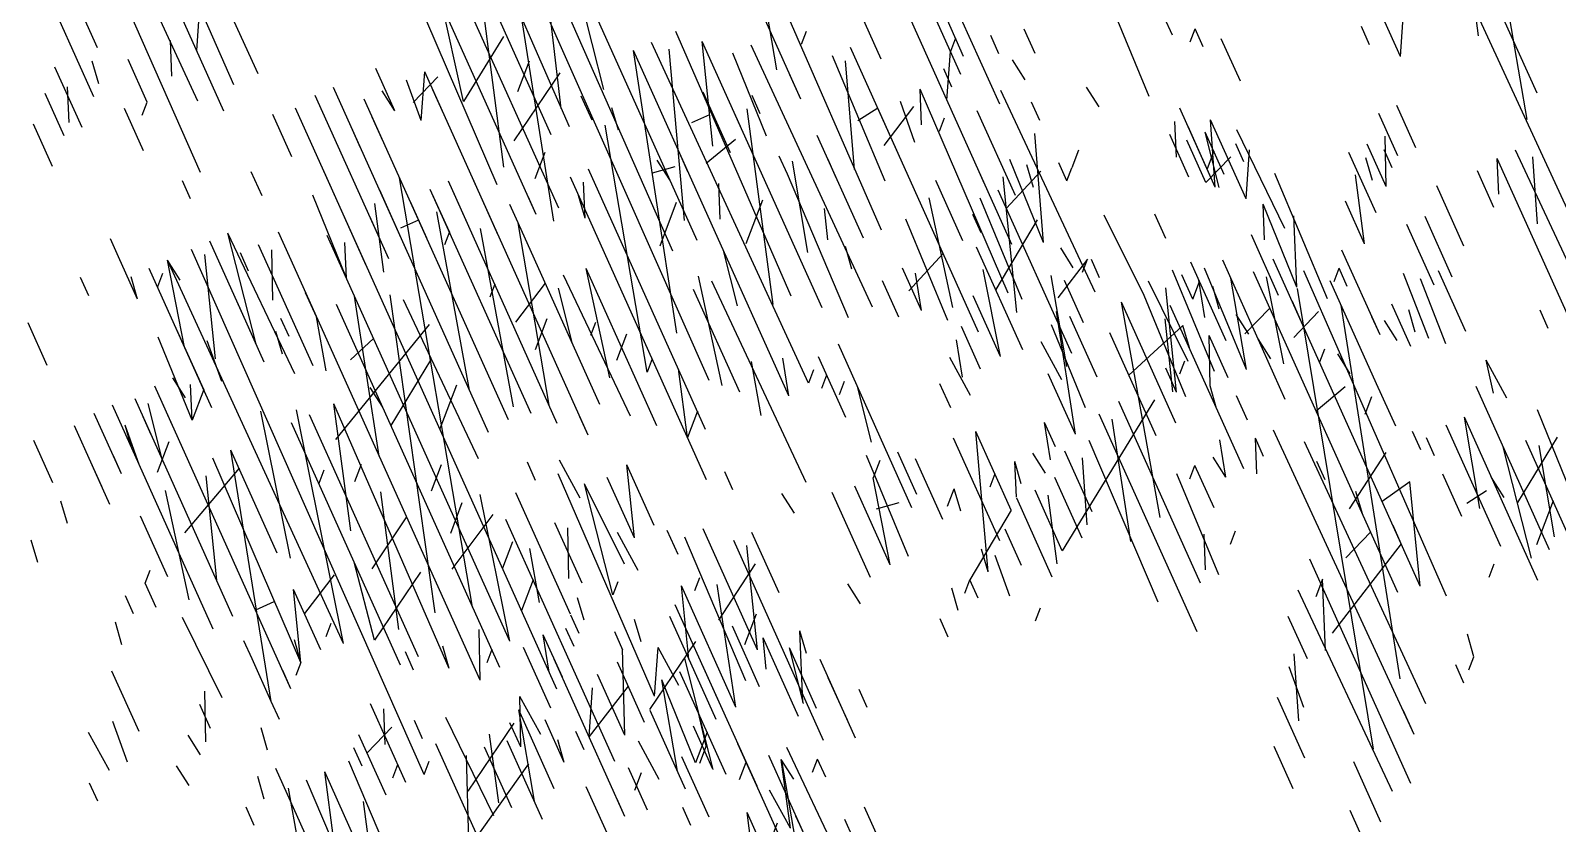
# Model space of a CAD drawing. Header units: metres. Extents: x 1851427 to 1852022, y 5183007 to 5183309.
# Drawn here: x 1851988.734 to 1851992.205, y 5183050.644 to 5183052.446 of the extents above; entities that cross this region are included whole.
import ezdxf

# ---------------------------------------------------------------- set-up
doc = ezdxf.new("R2010")
doc.units = ezdxf.units.M
doc.header["$LTSCALE"] = 2.5
doc.layers.add('FEUIL', color=7, linetype='CONTINUOUS')
doc.layers.add('TRONC', color=7, linetype='CONTINUOUS')
doc.layers.add('PRO_BAT', color=252, linetype='CONTINUOUS', lineweight=18)

# ---------------------------------------------------------------- blocks, each defined once
blk = doc.blocks.new('00_prunus')
at = {"layer": 'FEUIL', "color": 62, "linetype": 'Continuous'}
for p, q in [((2.7424, 5.415), (2.8796, 5.6487)), ((2.7424, 5.4455), (2.9304, 5.6334)), ((2.656, 5.3286), (2.9304, 5.5979)), ((2.8237, 5.481), (2.8592, 5.5471)), ((2.8948, 5.4302), (2.9964, 5.5318)), ((-1.6518, 5.0238), (-1.1946, 5.481)), ((2.8948, 5.4302), (2.91, 5.481)), ((2.9304, 5.4302), (2.9456, 5.4455)), ((-1.8906, 5.1559), (-1.6162, 5.4302)), ((-2.043, 5.2423), (-1.8702, 5.415)), ((-2.1598, 5.0899), (-1.855, 5.3947)), ((-2.0938, 5.227), (-1.9414, 5.3794)), ((-1.3318, 4.973), (-0.9203, 5.3794)), ((2.5697, 5.2118), (2.7424, 5.3794)), ((2.6916, 5.3134), (2.7221, 5.3794)), ((2.844, 5.3439), (2.8796, 5.3794)), ((3.0472, 5.3439), (3.0828, 5.3794)), ((3.098, 5.3642), (3.1132, 5.3794)), ((3.1132, 5.3642), (3.1132, 5.3794)), ((3.1336, 5.3642), (3.1488, 5.3794)), ((-1.159, 4.9375), (-0.7374, 5.3642)), ((2.5697, 5.1762), (2.7576, 5.3642)), ((2.7424, 5.3286), (2.7576, 5.3642)), ((2.8592, 5.3286), (2.8948, 5.3642)), ((2.7424, 5.3134), (2.7729, 5.3439)), ((2.8592, 5.2931), (2.8796, 5.3439)), ((-1.3114, 4.9527), (-0.9406, 5.3286)), ((2.8592, 5.2931), (2.8948, 5.3286)), ((-2.0226, 5.0543), (-1.7686, 5.3134)), ((-1.9058, 4.8359), (-1.4334, 5.3134)), ((-1.667, 5.0391), (-1.3978, 5.3134)), ((-1.6162, 4.973), (-1.4334, 5.3134)), ((2.7576, 5.2626), (2.8084, 5.3134)), ((2.8592, 5.2626), (2.91, 5.3134)), ((3.2656, 5.2931), (3.286, 5.3134)), ((-2.0734, 5.2778), (-2.0582, 5.2931)), ((-1.8194, 4.9527), (-1.4842, 5.2931)), ((-1.6874, 4.9375), (-1.4842, 5.2931)), ((2.8592, 5.227), (2.8948, 5.2931)), ((2.9456, 5.2118), (3.032, 5.2931)), ((2.9964, 5.227), (3.0624, 5.2931)), ((3.032, 5.227), (3.0624, 5.2931)), ((3.3368, 5.2626), (3.3672, 5.2931)), ((-2.363, 5.2626), (-2.3478, 5.2778)), ((-2.3478, 5.227), (-2.3122, 5.2778)), ((-2.3478, 5.2423), (-2.3122, 5.2778)), ((-2.1954, 5.2626), (-2.175, 5.2778)), ((-1.8398, 4.973), (-1.535, 5.2778)), ((-1.6518, 5.0543), (-1.535, 5.2778)), ((2.7576, 5.227), (2.8084, 5.2778)), ((2.9964, 5.227), (3.0116, 5.2778)), ((3.032, 5.227), (3.0828, 5.2778)), ((3.0828, 5.2423), (3.098, 5.2778)), ((3.2656, 5.2626), (3.286, 5.2778)), ((3.352, 5.2778), (3.352, 5.2626)), ((-2.5002, 5.1559), (-2.3986, 5.2626)), ((-2.3478, 5.2626), (-2.3325, 5.227)), ((-2.3325, 5.227), (-2.297, 5.2626)), ((-1.9566, 5.227), (-1.921, 5.2626)), ((-1.855, 5.1762), (-1.8042, 5.2626)), ((2.7729, 5.2118), (2.8237, 5.2626)), ((2.8592, 5.227), (2.8948, 5.2626)), ((3.0472, 5.2626), (3.0472, 5.2423)), ((3.0624, 5.227), (3.098, 5.2626)), ((3.3368, 5.2118), (3.352, 5.2626)), ((3.1132, 5.0746), (3.286, 5.2423)), ((3.3368, 5.227), (3.352, 5.2423)), ((-2.6526, 5.1762), (-2.6018, 5.227)), ((-2.4646, 5.1559), (-2.4341, 5.227)), ((-2.4646, 5.1559), (-2.3986, 5.227)), ((-2.4138, 5.1915), (-2.3986, 5.227)), ((-2.1598, 4.9883), (-1.921, 5.227)), ((-1.8702, 5.2118), (-1.8702, 5.227)), ((-1.3114, 4.8511), (-0.9406, 5.227)), ((2.6408, 5.2118), (2.656, 5.227)), ((-2.6373, 5.1559), (-2.5865, 5.2118)), ((-2.175, 5.0391), (-2.0074, 5.2118)), ((-2.1446, 5.1407), (-2.0734, 5.2118)), ((-2.0226, 5.1762), (-2.0074, 5.2118)), ((-2.0074, 5.1051), (-1.9058, 5.2118)), ((-1.9718, 5.1051), (-1.921, 5.2118)), ((2.7576, 5.1559), (2.8084, 5.2118)), ((2.8084, 5.1407), (2.8796, 5.2118)), ((3.1844, 5.2118), (3.1844, 5.1915)), ((3.1844, 5.1051), (3.2352, 5.2118)), ((-2.5154, 5.1762), (-2.5002, 5.1915)), ((-2.5002, 5.1762), (-2.5002, 5.1915)), ((-2.4494, 5.1407), (-2.3986, 5.1915)), ((-2.043, 5.1915), (-2.043, 5.1762)), ((-2.043, 4.973), (-1.8194, 5.1915)), ((-2.0226, 5.1559), (-1.9922, 5.1915)), ((-2.0074, 5.1915), (-1.9922, 5.1407)), ((-1.6874, 5.0899), (-1.6162, 5.1915)), ((-1.6874, 4.9527), (-1.4486, 5.1915)), ((-1.281, 4.9222), (-1.0066, 5.1915)), ((3.1844, 5.1762), (3.1844, 5.1915)), ((3.1844, 5.1762), (3.1996, 5.1915)), ((-2.6018, 5.1559), (-2.5865, 5.1762)), ((-2.1598, 5.1559), (-2.1446, 5.1762)), ((-2.0074, 5.1407), (-1.9718, 5.1762)), ((-1.9922, 4.9527), (-1.7686, 5.1762)), ((-1.9718, 5.1762), (-1.9566, 5.1559)), ((-1.9566, 4.9527), (-1.7382, 5.1762)), ((-1.8702, 5.1051), (-1.8042, 5.1762)), ((-1.8194, 5.0746), (-1.7686, 5.1762)), ((2.6408, 4.9019), (2.91, 5.1762)), ((2.6713, 4.9019), (2.9456, 5.1762)), ((2.7729, 5.1407), (2.8084, 5.1762)), ((2.7932, 5.0899), (2.8796, 5.1762)), ((3.1844, 5.1051), (3.2504, 5.1762)), ((3.2148, 5.1762), (3.2352, 5.1254)), ((-2.5865, 5.1407), (-2.5662, 5.1559)), ((-2.4138, 5.0746), (-2.3478, 5.1407)), ((-2.0074, 4.8714), (-1.7178, 5.1559)), ((-1.9922, 4.8511), (-1.7026, 5.1407)), ((-1.855, 4.8714), (-1.7026, 5.1407)), ((-1.8194, 4.9883), (-1.7382, 5.1559)), ((-1.667, 4.9375), (-1.4486, 5.1559)), ((-1.5502, 5.0238), (-1.4638, 5.1559)), ((2.656, 4.8003), (2.8592, 5.1559)), ((2.656, 4.719), (2.91, 5.1559)), ((2.656, 5.1254), (2.6916, 5.1559)), ((2.6713, 5.1254), (2.6916, 5.1559)), ((2.6916, 4.8867), (2.9608, 5.1559)), ((2.8084, 5.1407), (2.8237, 5.1559)), ((2.8796, 5.0391), (2.9964, 5.1559)), ((2.8796, 5.1407), (2.8948, 5.1051)), ((2.8948, 5.0746), (2.9456, 5.1559)), ((2.9304, 5.0543), (2.9812, 5.1407)), ((2.9304, 5.0543), (3.0116, 5.1407)), ((3.1132, 5.0035), (3.2504, 5.1407)), ((3.1844, 5.0238), (3.2504, 5.1559)), ((-2.4138, 5.0391), (-2.3325, 5.1254)), ((-2.3833, 5.0899), (-2.363, 5.1254)), ((-2.109, 5.0746), (-2.0582, 5.1254)), ((-2.0074, 5.0391), (-1.921, 5.1254)), ((-1.9414, 4.9375), (-1.8398, 5.1254)), ((-1.6162, 4.9527), (-1.4486, 5.1254)), ((2.5544, 5.0543), (2.6205, 5.1254)), ((2.5544, 4.9883), (2.6916, 5.1254)), ((2.9304, 5.1254), (2.9456, 5.0899)), ((3.0116, 5.1051), (3.0116, 5.1254)), ((3.0116, 5.1051), (3.032, 5.1254)), ((3.1844, 5.0391), (3.2656, 5.1254)), ((3.1996, 5.1254), (3.2148, 5.0391)), ((-2.4341, 5.0899), (-2.4138, 5.1051)), ((-2.3833, 5.0035), (-2.3325, 5.1051)), ((-2.3833, 5.0391), (-2.3122, 5.1051)), ((-2.2614, 5.0899), (-2.2462, 5.1051)), ((-2.2309, 5.0899), (-2.2106, 5.1051)), ((-2.1242, 5.0899), (-2.109, 5.1051)), ((-2.1242, 5.0035), (-2.0582, 5.1051)), ((-1.8042, 5.1051), (-1.789, 5.0899)), ((-1.5654, 5.1051), (-1.5502, 5.0238)), ((2.59, 5.1051), (2.6052, 5.0238)), ((2.8592, 5.1051), (2.8592, 5.0899)), ((3.1336, 5.1051), (3.1488, 5.0543)), ((3.1336, 5.0899), (3.1336, 5.1051)), ((-2.1242, 4.9883), (-2.043, 5.0746)), ((-2.0226, 4.9527), (-1.9058, 5.0746)), ((-1.9566, 5.0035), (-1.9058, 5.0899)), ((-1.8398, 5.0899), (-1.8194, 5.0543)), ((-1.6366, 5.0899), (-1.6162, 5.0035)), ((-1.601, 5.0899), (-1.601, 5.0543)), ((2.5189, 4.9883), (2.6205, 5.0899)), ((2.5544, 5.0035), (2.6052, 5.0899)), ((2.5544, 4.9527), (2.6916, 5.0899)), ((2.5697, 4.973), (2.6408, 5.0746)), ((2.6052, 4.973), (2.7068, 5.0746)), ((2.6408, 5.0035), (2.6916, 5.0899)), ((2.7932, 5.0746), (2.7932, 5.0543)), ((2.8237, 5.0746), (2.844, 5.0391)), ((2.8948, 4.9527), (3.032, 5.0899)), ((2.9456, 5.0391), (2.9812, 5.0746)), ((2.9608, 5.0238), (2.9812, 5.0746)), ((2.9608, 4.8714), (3.0828, 5.0746)), ((2.9812, 5.0035), (3.0624, 5.0899)), ((2.9812, 4.973), (3.0828, 5.0746)), ((2.9964, 5.0035), (3.032, 5.0746)), ((3.0116, 5.0746), (3.0472, 5.0035)), ((3.1132, 4.9883), (3.164, 5.0746)), ((3.1132, 5.0391), (3.1488, 5.0746)), ((3.164, 4.9883), (3.2504, 5.0746)), ((-2.6526, 5.0391), (-2.6373, 5.0543)), ((-2.0938, 5.0543), (-2.0734, 5.0035)), ((-1.9718, 5.0238), (-1.9566, 5.0543)), ((-1.8398, 4.8206), (-1.7026, 5.0543)), ((3.1844, 4.973), (3.2352, 5.0543)), ((-2.297, 4.9222), (-2.2309, 5.0391)), ((-2.297, 4.9883), (-2.2462, 5.0391)), ((-1.8906, 5.0391), (-1.8906, 4.9883)), ((-1.855, 5.0035), (-1.8398, 5.0391)), ((-1.8042, 4.7343), (-1.4994, 5.0391)), ((-1.789, 5.0391), (-1.7686, 5.0238)), ((-1.5146, 5.0391), (-1.4994, 5.0035)), ((-1.5146, 4.9883), (-1.4994, 5.0391)), ((2.5697, 5.0391), (2.5697, 4.9883)), ((2.9964, 5.0391), (2.9964, 5.0238)), ((2.9964, 4.9527), (3.0828, 5.0391)), ((-2.3833, 5.0035), (-2.363, 5.0238)), ((-2.297, 4.9527), (-2.2309, 5.0238)), ((-2.0938, 4.9883), (-2.0734, 5.0238)), ((-2.0938, 4.9883), (-2.0582, 5.0238)), ((-1.5146, 4.9883), (-1.4842, 5.0238)), ((-1.3114, 4.9222), (-1.2098, 5.0238)), ((-1.2606, 4.973), (-1.2454, 5.0238)), ((2.6408, 5.0238), (2.656, 5.0035)), ((2.656, 4.9883), (2.6916, 5.0238)), ((2.7576, 5.0238), (2.7729, 4.9527)), ((3.1844, 4.973), (3.2352, 5.0238)), ((-2.0734, 4.973), (-2.043, 5.0035)), ((-1.921, 4.7851), (-1.7026, 5.0035)), ((-1.8042, 5.0035), (-1.8042, 4.9527)), ((-1.6518, 5.0035), (-1.6518, 4.973)), ((-1.4842, 4.9883), (-1.4638, 5.0035)), ((2.6205, 4.7851), (2.844, 5.0035)), ((2.6205, 4.7495), (2.8796, 5.0035)), ((2.6713, 4.9019), (2.7221, 5.0035)), ((2.7221, 5.0035), (2.7424, 4.973)), ((3.1132, 4.973), (3.1488, 5.0035)), ((-1.9414, 4.7343), (-1.6874, 4.9883)), ((-1.7178, 4.9527), (-1.7026, 4.9883)), ((-1.7178, 4.719), (-1.4486, 4.9883)), ((-1.7026, 4.6987), (-1.413, 4.9883)), ((2.8796, 4.9527), (2.8948, 4.9883)), ((2.8796, 4.973), (2.8948, 4.9883)), ((3.0116, 4.9883), (3.0472, 4.8003)), ((3.1996, 4.9527), (3.2352, 4.9883)), ((-2.297, 4.9222), (-2.2462, 4.973)), ((-1.9058, 4.9222), (-1.8702, 4.973)), ((-1.535, 4.8359), (-1.3978, 4.973)), ((-1.2454, 4.9375), (-1.2302, 4.973)), ((2.8948, 4.8206), (3.0472, 4.973)), ((2.91, 4.9375), (2.9304, 4.973)), ((3.2148, 4.9375), (3.2352, 4.973)), ((-1.8702, 4.465), (-1.3826, 4.9527)), ((-1.1743, 4.8867), (-1.1082, 4.9527)), ((2.6052, 4.9375), (2.6052, 4.9527)), ((2.8796, 4.7698), (3.0624, 4.9527)), ((2.91, 4.9375), (2.9304, 4.9527)), ((2.9812, 4.8359), (3.0472, 4.9527)), ((3.1996, 4.9222), (3.2352, 4.9527)), ((-2.043, 4.7698), (-1.8702, 4.9375)), ((-1.921, 4.8359), (-1.855, 4.9375)), ((-1.7686, 4.7343), (-1.5654, 4.9375)), ((-1.3978, 4.9019), (-1.3622, 4.9375)), ((-1.2302, 4.9019), (-1.1946, 4.9375)), ((2.7068, 4.9375), (2.7424, 4.8206)), ((2.7424, 4.9375), (2.7576, 4.9019)), ((2.91, 4.9019), (2.9456, 4.9375)), ((2.9456, 4.9222), (2.9456, 4.9375)), ((-2.2817, 4.8867), (-2.2614, 4.9222)), ((-2.2817, 4.9019), (-2.2614, 4.9222)), ((-2.1598, 4.7851), (-2.0226, 4.9222)), ((-1.9414, 4.8359), (-1.855, 4.9222)), ((-1.8042, 4.7698), (-1.6518, 4.9222)), ((-1.7534, 4.7495), (-1.6518, 4.9222)), ((-1.7534, 4.5158), (-1.5146, 4.9222)), ((-1.7382, 4.7343), (-1.5502, 4.9222)), ((-1.1743, 4.9019), (-1.159, 4.9222)), ((2.8796, 4.8359), (2.9608, 4.9222)), ((2.9304, 4.7851), (3.0624, 4.9222)), ((3.2148, 4.9019), (3.2352, 4.9222)), ((-2.0582, 4.8511), (-2.0074, 4.9019)), ((-1.8702, 4.7698), (-1.7382, 4.9019)), ((-1.8042, 4.8003), (-1.7382, 4.9019)), ((-1.7178, 4.7343), (-1.6162, 4.9019)), ((-1.667, 4.7343), (-1.5654, 4.9019)), ((-1.2302, 4.8867), (-1.2302, 4.9019)), ((-1.1743, 4.8511), (-1.1235, 4.9019)), ((3.032, 4.8359), (3.0624, 4.9019)), ((3.032, 4.8511), (3.0828, 4.9019)), ((-2.2817, 4.8714), (-2.2614, 4.8867)), ((-2.2614, 4.7495), (-2.1954, 4.8867)), ((-2.2614, 4.8206), (-2.1954, 4.8867)), ((-2.0938, 4.8359), (-2.0582, 4.8867)), ((-2.043, 4.8867), (-2.043, 4.8714)), ((-2.0226, 4.8714), (-2.0226, 4.8867)), ((-2.0074, 4.8867), (-2.0074, 4.8714)), ((-1.9922, 4.8511), (-1.9718, 4.8867)), ((-1.8398, 4.7698), (-1.7178, 4.8867)), ((-1.5858, 4.8867), (-1.5858, 4.8714)), ((-1.5502, 4.8867), (-1.535, 4.8714)), ((-1.535, 4.8206), (-1.4994, 4.8867)), ((-1.2454, 4.8511), (-1.2098, 4.8867)), ((-1.159, 4.8511), (-1.1438, 4.8867)), ((2.6052, 4.6987), (2.7932, 4.8867)), ((2.8796, 4.8714), (2.8796, 4.8867)), ((-2.2614, 4.8359), (-2.2462, 4.8714)), ((-2.2614, 4.8511), (-2.2462, 4.8714)), ((-2.2614, 4.7851), (-2.175, 4.8714)), ((-1.9718, 4.8206), (-1.9414, 4.8714)), ((-1.7534, 4.8206), (-1.7178, 4.8714)), ((-1.7026, 4.8714), (-1.6874, 4.8206)), ((-1.3826, 4.8511), (-1.3622, 4.8714)), ((-1.159, 4.8359), (-1.1235, 4.8714)), ((2.59, 4.8511), (2.6052, 4.8714)), ((2.7424, 4.8003), (2.7729, 4.8714)), ((2.7729, 4.8714), (2.7729, 4.8511)), ((2.8948, 4.8359), (2.91, 4.8714)), ((3.032, 4.8206), (3.0828, 4.8714)), ((-2.2309, 4.8511), (-2.2309, 4.8359)), ((-1.8042, 4.8511), (-1.8042, 4.8206)), ((-1.7686, 4.8511), (-1.7686, 4.8359)), ((-1.6518, 4.8511), (-1.6518, 4.8359)), ((2.59, 4.8359), (2.59, 4.8511)), ((2.6205, 4.6835), (2.7932, 4.8511)), ((3.0472, 4.7851), (3.0828, 4.8511)), ((3.0472, 4.8003), (3.098, 4.8511)), ((-2.1954, 4.7851), (-2.1446, 4.8359)), ((-2.1598, 4.8003), (-2.1242, 4.8359)), ((-1.9058, 4.7698), (-1.8702, 4.8359)), ((-1.8398, 4.8359), (-1.8398, 4.8206)), ((-1.8042, 4.4955), (-1.4638, 4.8359)), ((-1.7178, 4.8359), (-1.7178, 4.8003)), ((-1.4994, 4.8003), (-1.4842, 4.8359)), ((-1.3114, 4.8206), (-1.2962, 4.8359)), ((-1.159, 4.8003), (-1.1235, 4.8359)), ((2.59, 4.8206), (2.6052, 4.8359)), ((3.0472, 4.7698), (3.1132, 4.8359)), ((-2.2614, 4.8206), (-2.2462, 4.7343)), ((-2.2106, 4.8003), (-2.1954, 4.8206)), ((-2.1954, 4.8003), (-2.1954, 4.8206)), ((-2.175, 4.7343), (-2.0938, 4.8206)), ((-2.109, 4.8206), (-2.109, 4.8003)), ((2.7576, 4.7851), (2.7932, 4.8206)), ((-2.1598, 4.719), (-2.109, 4.8003)), ((-1.9058, 4.8003), (-1.9058, 4.7698)), ((-1.789, 4.4447), (-1.4334, 4.8003)), ((-1.7178, 4.4955), (-1.5502, 4.8003)), ((-1.7026, 4.6682), (-1.5654, 4.8003)), ((-1.4994, 4.6987), (-1.3978, 4.8003)), ((-1.4842, 4.6835), (-1.3622, 4.8003)), ((-1.4334, 4.7495), (-1.413, 4.8003)), ((-1.4334, 4.6987), (-1.3622, 4.8003)), ((3.0828, 4.7698), (3.1132, 4.8003)), ((-2.1598, 4.719), (-2.0938, 4.7851)), ((-2.1446, 4.7851), (-2.1242, 4.7698)), ((-1.601, 4.7851), (-1.5502, 4.6327)), ((-1.601, 4.6327), (-1.5146, 4.7851)), ((-1.4334, 4.6987), (-1.347, 4.7851)), ((2.7424, 4.719), (2.7729, 4.7851)), ((-2.2614, 4.7495), (-2.2462, 4.7698)), ((-2.1446, 4.6987), (-2.0734, 4.7698)), ((-1.8042, 4.465), (-1.4994, 4.7698)), ((-1.7686, 4.3279), (-1.3318, 4.7698)), ((-1.3978, 4.6682), (-1.347, 4.7698)), ((2.6205, 4.7495), (2.6408, 4.7698)), ((2.7424, 4.7343), (2.7729, 4.7698)), ((3.0828, 4.7343), (3.1132, 4.7698)), ((-2.043, 4.7343), (-2.0226, 4.7495)), ((-1.9718, 4.7343), (-1.9566, 4.7495)), ((-1.9718, 4.7343), (-1.9566, 4.7495)), ((-1.8042, 4.7343), (-1.789, 4.7495)), ((-1.6366, 4.4295), (-1.3114, 4.7495)), ((-1.6162, 4.7495), (-1.601, 4.6682)), ((-1.5502, 4.7495), (-1.535, 4.719)), ((-1.5146, 4.6987), (-1.4842, 4.7495)), ((-1.3622, 4.6682), (-1.3114, 4.7495)), ((-2.2614, 4.719), (-2.2462, 4.7343)), ((-2.2462, 4.719), (-2.2462, 4.7343)), ((-1.6518, 4.7343), (-1.6518, 4.6835)), ((-1.4638, 4.719), (-1.4486, 4.7343)), ((-1.413, 4.6174), (-1.2962, 4.7343)), ((-1.3114, 4.7343), (-1.3114, 4.719)), ((-1.2962, 4.6987), (-1.2606, 4.7343)), ((2.7221, 4.6835), (2.7729, 4.7343)), ((3.0472, 4.719), (3.0472, 4.7343)), ((-2.2462, 4.6987), (-2.2309, 4.719)), ((-1.9058, 4.6682), (-1.855, 4.719)), ((-1.8906, 4.6479), (-1.855, 4.719)), ((-1.2962, 4.6987), (-1.281, 4.719)), ((-2.0582, 4.6479), (-2.0074, 4.6987)), ((-1.8906, 4.6479), (-1.8398, 4.6987)), ((2.6205, 4.6479), (2.6713, 4.6987)), ((-2.2462, 4.6682), (-2.2309, 4.6835)), ((-2.1598, 4.5158), (-1.9922, 4.6835)), ((-2.1446, 4.6682), (-2.1242, 4.6835)), ((-2.0582, 4.5819), (-2.0074, 4.6835)), ((-2.0582, 4.5819), (-1.9566, 4.6835)), ((-1.9718, 4.4955), (-1.789, 4.6835)), ((-1.8906, 4.5819), (-1.8194, 4.6835)), ((-1.8906, 4.6174), (-1.8194, 4.6835)), ((-1.7686, 4.6682), (-1.7534, 4.6835)), ((2.7221, 4.6479), (2.7576, 4.6835)), ((-2.0582, 4.5463), (-1.9414, 4.6682)), ((-2.0226, 4.6682), (-2.0074, 4.5971)), ((-1.9414, 4.6479), (-1.921, 4.6682)), ((-1.7534, 4.4447), (-1.535, 4.6682)), ((-1.601, 4.5463), (-1.535, 4.6682)), ((-1.3978, 4.5971), (-1.3318, 4.6682)), ((-1.855, 4.5463), (-1.7534, 4.6479)), ((-1.7178, 4.4447), (-1.5146, 4.6479)), ((-1.667, 4.6479), (-1.667, 4.6174)), ((-1.6366, 4.4295), (-1.4994, 4.6479)), ((2.6052, 4.5971), (2.656, 4.6479)), ((-2.0582, 4.5158), (-1.9922, 4.6327)), ((-1.9718, 4.6327), (-1.9718, 4.6174)), ((-1.855, 4.5819), (-1.8042, 4.6327)), ((-1.8398, 4.5819), (-1.8194, 4.6327)), ((-1.8042, 4.4955), (-1.7178, 4.6327)), ((-1.7026, 4.4295), (-1.4994, 4.6327)), ((-1.5502, 4.4955), (-1.4638, 4.6327)), ((-1.3978, 4.6327), (-1.3978, 4.5971)), ((-1.3978, 4.5971), (-1.3826, 4.6327)), ((-1.2302, 4.5971), (-1.1946, 4.6327)), ((-2.1242, 4.5463), (-2.0938, 4.6174)), ((-2.109, 4.5971), (-2.0938, 4.6174)), ((-2.0582, 4.5158), (-1.9566, 4.6174)), ((-2.043, 4.6174), (-2.043, 4.5819)), ((-1.9922, 4.5463), (-1.9566, 4.6174)), ((-1.9566, 4.4142), (-1.7534, 4.6174)), ((-1.7382, 4.6174), (-1.7178, 4.5463)), ((-1.7026, 4.6174), (-1.7026, 4.5819)), ((-1.601, 4.3634), (-1.347, 4.6174)), ((-1.5858, 4.6174), (-1.5858, 4.5971)), ((-1.8906, 4.5971), (-1.8906, 4.5819)), ((-1.8194, 4.5463), (-1.789, 4.5971)), ((-1.7686, 4.5971), (-1.7686, 4.5666)), ((-1.6874, 4.465), (-1.6162, 4.5971)), ((-1.5502, 4.5971), (-1.5502, 4.5819)), ((-1.5146, 4.4142), (-1.3318, 4.5971)), ((-1.3826, 4.5463), (-1.347, 4.5971)), ((3.1844, 4.5311), (3.2504, 4.5971)), ((3.2352, 4.5463), (3.286, 4.5971)), ((3.2504, 4.5463), (3.286, 4.5971)), ((3.2504, 4.5311), (3.3164, 4.5971)), ((3.3012, 4.5666), (3.3164, 4.5971)), ((3.3012, 4.5463), (3.352, 4.5971)), ((-2.043, 4.4955), (-1.9566, 4.5819)), ((-1.6518, 4.5819), (-1.6366, 4.5158)), ((-1.5858, 4.3431), (-1.4486, 4.5819)), ((-1.535, 4.4955), (-1.4486, 4.5819)), ((-1.4994, 4.3939), (-1.3114, 4.5819)), ((3.1844, 4.5666), (3.1996, 4.5819)), ((3.1996, 4.5463), (3.2352, 4.5819)), ((-1.9922, 4.5666), (-1.9718, 4.4803)), ((-1.8042, 4.5666), (-1.8042, 4.5311)), ((-1.601, 4.3939), (-1.4334, 4.5666)), ((-1.4638, 4.5666), (-1.4334, 4.4803)), ((-1.3826, 4.5666), (-1.3826, 4.5311)), ((-1.347, 4.5463), (-1.3318, 4.5666)), ((-1.347, 4.5158), (-1.2962, 4.5666)), ((3.4384, 4.5463), (3.4536, 4.5666)), ((3.5044, 4.5463), (3.5196, 4.5666)), ((-1.9922, 4.5158), (-1.9566, 4.5463)), ((-1.9718, 4.4955), (-1.9566, 4.5463)), ((-1.4842, 4.4447), (-1.4334, 4.5463)), ((-1.347, 4.4803), (-1.281, 4.5463)), ((3.3164, 4.4447), (3.3876, 4.5463)), ((3.3368, 4.5158), (3.3672, 4.5463)), ((3.4536, 4.5311), (3.4688, 4.5463)), ((3.5044, 4.5311), (3.5196, 4.5463)), ((-1.9566, 4.4447), (-1.921, 4.5311)), ((-1.6874, 4.5311), (-1.667, 4.4447)), ((3.3012, 4.4447), (3.3876, 4.5311)), ((3.5044, 4.5158), (3.5196, 4.5311)), ((-1.9718, 4.465), (-1.921, 4.5158)), ((-1.667, 4.4447), (-1.6162, 4.5158)), ((-1.4638, 4.4142), (-1.3978, 4.5158)), ((-1.281, 4.4803), (-1.2454, 4.5158)), ((3.3368, 4.4447), (3.4028, 4.5158)), ((3.352, 4.4295), (3.4028, 4.5158)), ((3.5044, 4.4803), (3.54, 4.5158)), ((3.5196, 4.4803), (3.54, 4.5158)), ((-2.043, 4.465), (-2.0226, 4.4955)), ((-1.9566, 4.4447), (-1.9058, 4.4955)), ((-1.9414, 4.4955), (-1.921, 4.4295)), ((-1.789, 4.4447), (-1.7686, 4.4955)), ((-1.601, 4.4955), (-1.5858, 4.4447)), ((3.1132, 4.3634), (3.2504, 4.4955)), ((3.1996, 4.4803), (3.2148, 4.4955)), ((3.2148, 4.4803), (3.2148, 4.4955)), ((3.5044, 4.4447), (3.5552, 4.4955)), ((-2.1598, 4.4142), (-2.1242, 4.4803)), ((-2.1446, 4.465), (-2.1242, 4.4803)), ((-2.0582, 4.4447), (-2.0226, 4.4803)), ((-1.921, 4.4295), (-1.9058, 4.4803)), ((-1.789, 4.4803), (-1.789, 4.465)), ((-1.4334, 4.4295), (-1.3826, 4.4803)), ((3.0624, 4.2415), (3.3012, 4.4803)), ((3.1996, 4.3939), (3.2504, 4.4803)), ((3.1996, 4.4142), (3.2656, 4.4803)), ((3.3368, 4.4803), (3.3368, 4.4447)), ((3.3368, 4.4142), (3.4028, 4.4803)), ((-2.043, 4.465), (-2.043, 4.4447)), ((-1.7534, 4.4447), (-1.7382, 4.465)), ((-1.6162, 4.4142), (-1.5654, 4.465)), ((-1.601, 4.3939), (-1.5654, 4.465)), ((3.098, 4.4142), (3.1488, 4.465)), ((3.286, 4.4447), (3.286, 4.465)), ((-2.1598, 4.4142), (-2.1242, 4.4447)), ((-2.0734, 4.3939), (-2.0226, 4.4447)), ((-1.921, 4.4142), (-1.9058, 4.4295)), ((-1.9058, 4.3939), (-1.8702, 4.4295)), ((-1.9058, 4.3634), (-1.8398, 4.4295)), ((-1.8906, 4.3431), (-1.8398, 4.4295)), ((-1.7178, 4.4295), (-1.7026, 4.4447)), ((-1.6162, 4.4447), (-1.6162, 4.4295)), ((-1.5502, 4.4447), (-1.535, 4.4295)), ((-1.413, 4.4142), (-1.413, 4.4295)), ((3.098, 4.3787), (3.164, 4.4447)), ((3.3672, 4.4142), (3.4028, 4.4447)), ((3.5044, 4.4142), (3.54, 4.4447)), ((3.5196, 4.3939), (3.54, 4.4447)), ((-2.1446, 4.4142), (-2.1446, 4.3634)), ((-1.9058, 4.3939), (-1.8906, 4.4142)), ((-1.8398, 4.4142), (-1.8194, 4.3279)), ((-1.4334, 4.3939), (-1.413, 4.4142)), ((3.0624, 4.211), (3.2656, 4.4142)), ((3.1996, 4.2923), (3.2656, 4.4142)), ((3.3672, 4.3787), (3.4028, 4.4142)), ((3.3876, 4.3939), (3.3876, 4.4142)), ((3.5196, 4.3939), (3.54, 4.4142)), ((-2.0582, 4.3787), (-2.043, 4.3939)), ((-1.9058, 4.3279), (-1.8398, 4.3939)), ((-1.855, 4.3279), (-1.8194, 4.3939)), ((-1.855, 4.3126), (-1.7686, 4.3939)), ((-1.601, 4.3939), (-1.601, 4.3787)), ((-1.535, 4.3279), (-1.4638, 4.3939)), ((-1.413, 4.3787), (-1.3978, 4.3939)), ((-1.8702, 4.3787), (-1.8398, 4.2618)), ((-1.8702, 4.3279), (-1.8194, 4.3787)), ((-1.855, 4.2771), (-1.7686, 4.3634)), ((-1.8398, 4.2771), (-1.8042, 4.3634)), ((-1.7534, 4.3634), (-1.7382, 4.3787)), ((-1.7534, 4.3126), (-1.6874, 4.3787)), ((-1.7178, 4.3431), (-1.7026, 4.3787)), ((-1.7178, 4.3634), (-1.7026, 4.3279)), ((-1.5858, 4.3431), (-1.5502, 4.3787)), ((-1.413, 4.3431), (-1.3978, 4.3634)), ((3.3876, 4.3634), (3.4028, 4.3787)), ((3.3876, 4.3279), (3.4384, 4.3787)), ((-1.7686, 4.3279), (-1.7686, 4.3431)), ((-1.7382, 4.2923), (-1.6874, 4.3431)), ((-1.7382, 4.3126), (-1.7382, 4.3279)), ((-1.7026, 4.3126), (-1.6874, 4.3279)), ((-1.535, 4.2771), (-1.5146, 4.3279)), ((-1.8042, 4.1907), (-1.6874, 4.3126)), ((-1.535, 4.2923), (-1.5146, 4.3126)), ((-1.4638, 4.2618), (-1.413, 4.3126)), ((-1.7686, 4.1907), (-1.667, 4.2923)), ((-1.7026, 4.2263), (-1.667, 4.2923)), ((-1.7686, 4.1552), (-1.6518, 4.2771)), ((-1.7534, 4.211), (-1.7178, 4.2771)), ((-1.7026, 4.1907), (-1.6162, 4.2771)), ((-1.535, 4.2618), (-1.5146, 4.2771)), ((-1.667, 4.211), (-1.6366, 4.2618)), ((-1.4638, 4.2263), (-1.4334, 4.2618)), ((-1.535, 4.2263), (-1.5146, 4.2415)), ((-1.4486, 4.211), (-1.413, 4.2415)), ((-1.4486, 4.1755), (-1.4334, 4.1907))]:
    blk.add_line(p, q, dxfattribs=at)
at = {"layer": 'TRONC', "color": 39, "linetype": 'Continuous'}
for p, q in [((3.1336, 5.2931), (3.2148, 5.3794)), ((-2.5154, 5.3134), (-2.5002, 5.3286)), ((-2.5002, 5.2931), (-2.4849, 5.3134)), ((3.032, 5.227), (3.098, 5.2931)), ((3.2352, 5.227), (3.2504, 5.2423)), ((-1.8906, 5.1559), (-1.8702, 5.1762)), ((3.0624, 5.1559), (3.0828, 5.1762)), ((-2.109, 5.1407), (-2.0938, 5.1559)), ((-1.855, 5.1254), (-1.8398, 5.1407)), ((2.8948, 5.1254), (2.91, 5.1407)), ((3.0624, 5.0899), (3.1336, 5.1559)), ((-1.8398, 5.1051), (-1.8194, 5.1254)), ((-1.8398, 5.0746), (-1.789, 5.1254)), ((2.9812, 5.1051), (2.9964, 5.1254)), ((-1.9566, 5.0899), (-1.9414, 5.1051)), ((2.8237, 5.0899), (2.844, 5.1051)), ((-1.9058, 5.0746), (-1.8906, 5.0899)), ((-1.7178, 5.0543), (-1.7026, 5.0746)), ((-1.6874, 5.0543), (-1.667, 5.0746)), ((2.7576, 5.0543), (2.7932, 5.0899)), ((2.91, 5.0746), (2.9304, 5.0899)), ((2.9964, 5.0543), (3.0116, 5.0746)), ((-1.8042, 5.0391), (-1.789, 5.0543)), ((2.7068, 5.0391), (2.7221, 5.0543)), ((-1.789, 5.0238), (-1.7686, 5.0391)), ((2.6205, 5.0238), (2.6408, 5.0391)), ((-2.0074, 5.0035), (-1.9922, 5.0238)), ((-1.535, 5.0035), (-1.5146, 5.0238)), ((-1.4842, 4.9883), (-1.4486, 5.0238)), ((2.91, 5.0035), (2.9304, 5.0238)), ((2.9456, 5.0035), (2.9608, 5.0238)), ((2.8084, 4.973), (2.8237, 4.9883)), ((-1.7178, 4.9527), (-1.7026, 4.973)), ((-1.4842, 4.9527), (-1.4638, 4.973)), ((2.7576, 4.9527), (2.7729, 4.973)), ((-1.667, 4.9375), (-1.6518, 4.9527)), ((-1.6366, 4.9019), (-1.5858, 4.9527)), ((-1.4638, 4.9375), (-1.4486, 4.9527)), ((2.7068, 4.9375), (2.7221, 4.9527)), ((-1.6518, 4.9222), (-1.6366, 4.9375)), ((-1.601, 4.9019), (-1.5654, 4.9375)), ((-1.5858, 4.8867), (-1.5502, 4.9222)), ((-1.5654, 4.8714), (-1.535, 4.9019)), ((-1.5502, 4.8511), (-1.4994, 4.9019)), ((-1.5146, 4.8206), (-1.4334, 4.9019)), ((-1.535, 4.8359), (-1.4994, 4.8714)), ((-1.4994, 4.8003), (-1.4334, 4.8714)), ((-1.4334, 4.8003), (-1.413, 4.8206)), ((-1.3978, 4.7698), (-1.3826, 4.7851)), ((-1.4842, 4.7495), (-1.4638, 4.7698)), ((-1.3318, 4.7343), (-1.3114, 4.7495)), ((-1.2606, 4.7343), (-1.2454, 4.7495)), ((-1.4486, 4.6835), (-1.3978, 4.7343)), ((-1.4638, 4.6987), (-1.4486, 4.719)), ((-1.5858, 4.6835), (-1.5654, 4.6987)), ((-1.2454, 4.6835), (-1.2302, 4.6987)), ((3.5552, 4.6682), (3.5908, 4.6987)), ((-1.413, 4.6479), (-1.3826, 4.6835)), ((-1.3978, 4.6327), (-1.347, 4.6835)), ((3.4688, 4.6174), (3.5044, 4.6479)), ((-1.3826, 4.6174), (-1.3622, 4.6327)), ((-1.3826, 4.5819), (-1.347, 4.6174)), ((3.2656, 4.4447), (3.418, 4.5971)), ((-1.3622, 4.5666), (-1.347, 4.5819)), ((-1.3622, 4.5311), (-1.3318, 4.5666)), ((-1.347, 4.5158), (-1.3318, 4.5311)), ((-1.3318, 4.4955), (-1.3114, 4.5158)), ((3.3876, 4.3634), (3.5196, 4.4955)), ((-1.3114, 4.4447), (-1.2962, 4.465)), ((3.1996, 4.4142), (3.2148, 4.4295)), ((-1.601, 4.3939), (-1.5858, 4.4142)), ((-1.2962, 4.3939), (-1.281, 4.4142)), ((-1.5502, 4.3787), (-1.535, 4.3939)), ((-1.601, 4.3634), (-1.5858, 4.3787)), ((-1.601, 4.3279), (-1.5858, 4.3431)), ((-1.601, 4.2923), (-1.5858, 4.3126)), ((-1.535, 4.2923), (-1.5146, 4.3126)), ((-1.6162, 4.2415), (-1.601, 4.2618)), ((-1.6162, 4.211), (-1.601, 4.2263))]:
    blk.add_line(p, q, dxfattribs=at)

msp = doc.modelspace()

# ---------------------------------------------------------------- block references
at = {"layer": 'PRO_BAT', "xscale": -2.100000000007398, "yscale": 2.099999999994905, "zscale": 2.1, "rotation": 339.22055588187}
for p in [(1851982.9321, 5183043.5756), (1851993.4859, 5183039.5687)]:
    msp.add_blockref('00_prunus', p, dxfattribs=at)

doc.saveas('drawing.dxf')
